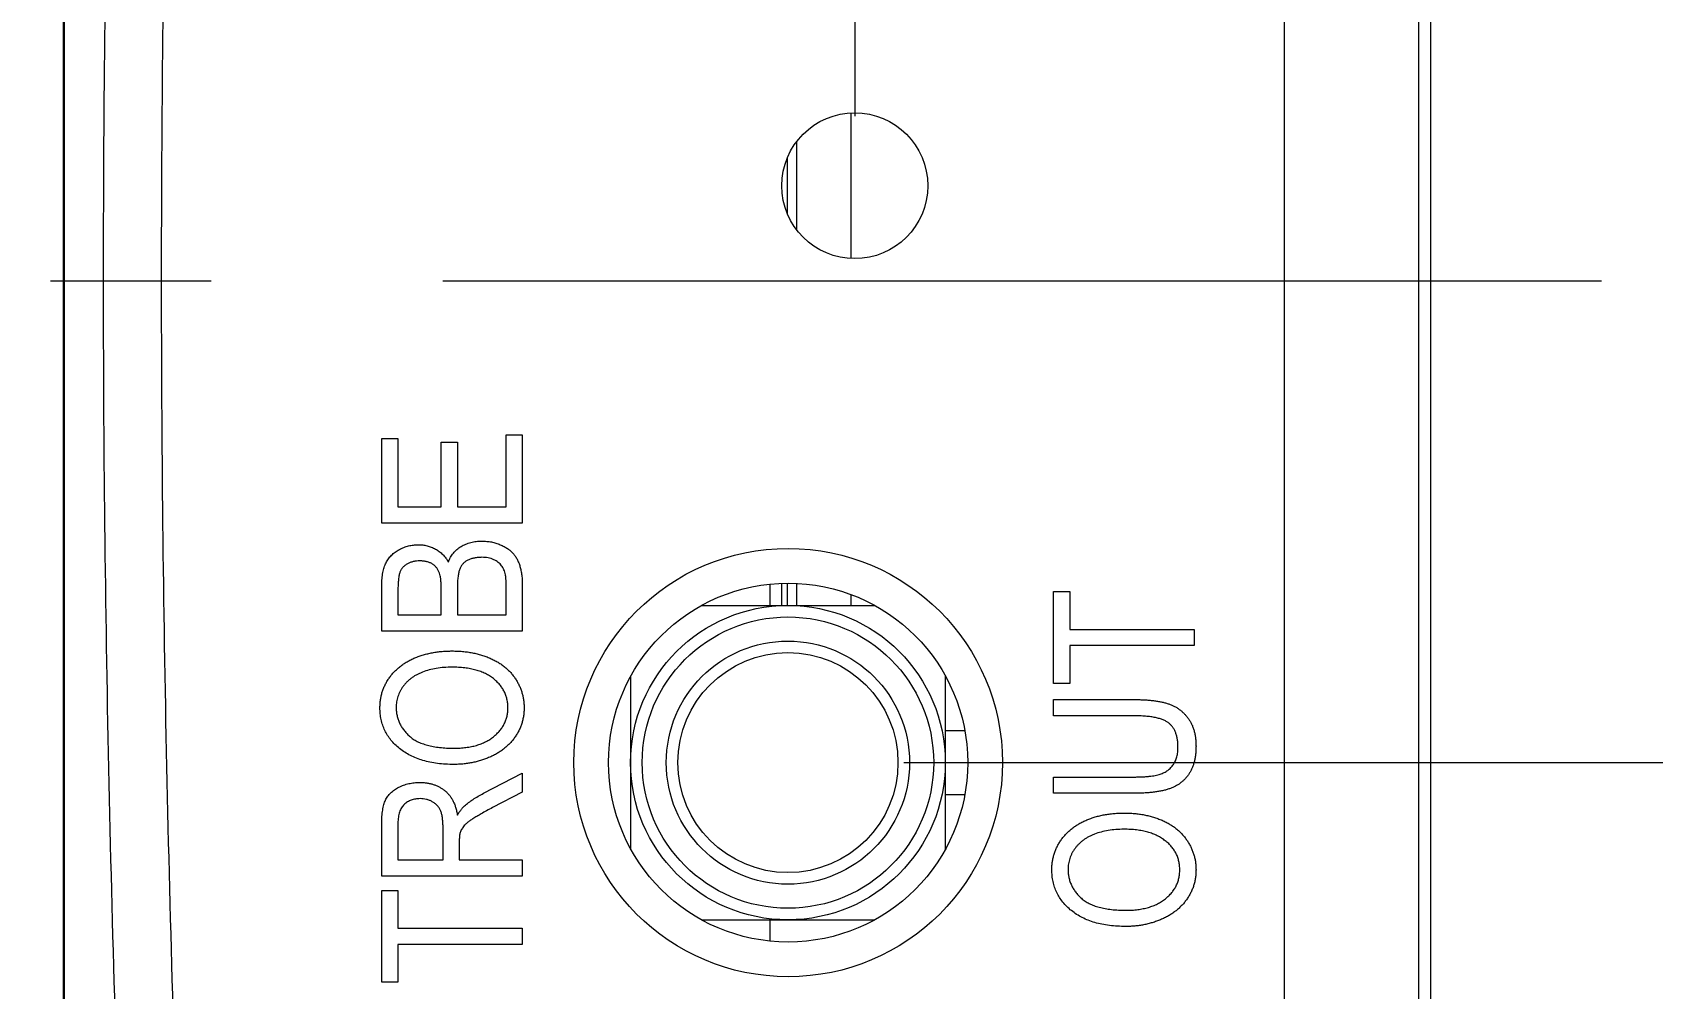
# Model space of a CAD drawing. Header units: inches. Extents: x 0.1 to 10.9, y 0 to 8.5.
# Drawn here: x 4.581 to 5.28, y 3.758 to 4.171 of the extents above; entities that cross this region are included whole.
import ezdxf

# ---------------------------------------------------------------- set-up
doc = ezdxf.new("R2010")
doc.units = ezdxf.units.IN
doc.header["$MEASUREMENT"] = 0
doc.linetypes.add('CENTERX2', pattern=[0.8, 0.5, -0.1, 0.1, -0.1])
doc.styles.add('SLDTEXTSTYLE0', font='TXT', dxfattribs={"width": 0.75})
doc.dimstyles.new('SLDDIMSTYLE1', dxfattribs={"dimtxt": 0.083333, "dimasz": 0.125, "dimexe": 0, "dimexo": 0.0625, "dimgap": 0.020833, "dimtad": 0, "dimtih": 1, "dimtoh": 1, "dimrnd": 1e-09, "dimdsep": 46, "dimtxsty": 'SLDTEXTSTYLE0', "dimsah": 1, "dimcen": 0.09, "dimadec": 0, "dimazin": 2, "dimtfac": 1, "dimtmove": 0, "dimatfit": 0, "dimfxl": 1, "dimfrac": 2, "dimtolj": 1, "dimtzin": 12, "dimarcsym": 0})
doc.dimstyles.new('SLDDIMSTYLE4', dxfattribs={"dimtxt": 0.083333, "dimasz": 0.125, "dimexe": 0, "dimexo": 0.0625, "dimgap": 0.020833, "dimtad": 0, "dimtih": 1, "dimtoh": 1, "dimrnd": 1e-09, "dimzin": 0, "dimdsep": 46, "dimtxsty": 'SLDTEXTSTYLE0', "dimsah": 1, "dimcen": 0.09, "dimadec": 0, "dimazin": 0, "dimtfac": 1, "dimtmove": 0, "dimatfit": 0, "dimfxl": 1, "dimfrac": 2, "dimtolj": 1, "dimtzin": 12, "dimarcsym": 0})

# ---------------------------------------------------------------- blocks, each defined once
blk = doc.blocks.new('_D_7')
at = {"color": 7, "linetype": 'Continuous', "lineweight": 18}
for p, q in [((3.69486, 4.73186), (3.66952, 4.73186)), ((3.66952, 4.73186), (3.66952, 4.59945)), ((4.11863, 4.73186), (4.14398, 4.73186)), ((4.14398, 4.73186), (4.14398, 4.59945)), ((4.28146, 4.73186), (4.43146, 4.73186)), ((4.43146, 4.73186), (4.43146, 4.45904)), ((3.66952, 4.59945), (3.69486, 4.59945)), ((4.14398, 4.59945), (4.11863, 4.59945)), ((4.7663, 4.45904), (4.36146, 4.45904)), ((4.53837, 4.06354), (4.36146, 4.06354)), ((4.43146, 4.06354), (4.43146, 3.81354))]:
    blk.add_line(p, q, dxfattribs=at)
for points in [[(4.43146, 4.45904), (4.45146, 4.58404), (4.41146, 4.58404)], [(4.43146, 4.06354), (4.41146, 3.93854), (4.45146, 3.93854)]]:
    blk.add_solid(points, dxfattribs=at)
at = {"color": 7, "linetype": 'Continuous', "lineweight": 18, "char_height": 0.083333, "attachment_point": 1, "style": 'SLDTEXTSTYLE0'}
for s, insert in [('0.40in', (3.75405, 4.85618)), ('10.0mm', (3.69486, 4.70688))]:
    blk.add_mtext(s, dxfattribs=dict(at, insert=insert))
blk = doc.blocks.new('_D_9')
at = {"color": 7, "linetype": 'Continuous', "lineweight": 18}
for p, q in [((5.37312, 4.06354), (5.37312, 4.31354)), ((5.30773, 4.06354), (5.44312, 4.06354)), ((4.95673, 3.55354), (5.44312, 3.55354)), ((5.37312, 3.27724), (5.37312, 3.55354)), ((5.52312, 3.27724), (5.37312, 3.27724)), ((5.68595, 3.27724), (5.66061, 3.27724)), ((5.66061, 3.27724), (5.66061, 3.14483)), ((6.10972, 3.27724), (6.13507, 3.27724)), ((6.13507, 3.27724), (6.13507, 3.14483)), ((5.66061, 3.14483), (5.68595, 3.14483)), ((6.13507, 3.14483), (6.10972, 3.14483))]:
    blk.add_line(p, q, dxfattribs=at)
for points in [[(5.37312, 4.06354), (5.39312, 4.18854), (5.35312, 4.18854)], [(5.37312, 3.55354), (5.35312, 3.42854), (5.39312, 3.42854)]]:
    blk.add_solid(points, dxfattribs=at)
at = {"color": 7, "linetype": 'Continuous', "lineweight": 18, "char_height": 0.083333, "attachment_point": 1, "style": 'SLDTEXTSTYLE0'}
for s, insert in [('0.51in', (5.74514, 3.40156)), ('13.0mm', (5.68595, 3.25225))]:
    blk.add_mtext(s, dxfattribs=dict(at, insert=insert))
blk = doc.blocks.new('_D_10')
at = {"color": 7, "linetype": 'Continuous', "lineweight": 18}
for p, q in [((5.5788, 4.06354), (5.5788, 4.31354)), ((5.30773, 4.06354), (5.6488, 4.06354)), ((4.95673, 3.85554), (5.6488, 3.85554)), ((5.5788, 3.61346), (5.5788, 3.85554)), ((5.7288, 3.61346), (5.5788, 3.61346)), ((5.89163, 3.61346), (5.86628, 3.61346)), ((5.86628, 3.61346), (5.86628, 3.48105)), ((6.25382, 3.61346), (6.27917, 3.61346)), ((6.27917, 3.61346), (6.27917, 3.48105)), ((5.86628, 3.48105), (5.89163, 3.48105)), ((6.27917, 3.48105), (6.25382, 3.48105))]:
    blk.add_line(p, q, dxfattribs=at)
for points in [[(5.5788, 4.06354), (5.5988, 4.18854), (5.5588, 4.18854)], [(5.5788, 3.85554), (5.5588, 3.73054), (5.5988, 3.73054)]]:
    blk.add_solid(points, dxfattribs=at)
at = {"color": 7, "linetype": 'Continuous', "lineweight": 18, "char_height": 0.083333, "attachment_point": 1, "style": 'SLDTEXTSTYLE0'}
for s, insert in [('0.21in', (5.92002, 3.73778)), ('5.3mm', (5.89163, 3.58847))]:
    blk.add_mtext(s, dxfattribs=dict(at, insert=insert))

msp = doc.modelspace()

# ---------------------------------------------------------------- linework, layer by layer
at = {"color": 7, "linetype": 'Continuous', "lineweight": 18}
for p, q in [((5.12099, 3.22354), (5.12099, 4.90354)), ((5.17899, 3.22354), (5.17899, 4.90354)), ((5.18399, 4.90354), (5.18399, 3.22354)), ((4.59399, 4.06354), (4.59399, 4.70079)), ((4.93399, 4.07324), (4.93399, 4.13617)), ((4.91037, 4.1237), (4.91037, 4.08571)), ((4.90644, 4.09256), (4.90644, 4.11685)), ((4.59399, 3.42629), (4.59399, 4.06354)), ((4.73133, 3.99554), (4.73833, 3.99554)), ((4.73133, 3.95898), (4.73133, 3.99554)), ((4.73833, 3.99554), (4.73833, 3.96598)), ((4.75699, 3.99399), (4.76399, 3.99399)), ((4.75699, 3.96598), (4.75699, 3.99399)), ((4.76399, 3.99399), (4.76399, 3.96598)), ((4.78499, 3.96598), (4.78499, 3.9971)), ((4.78499, 3.9971), (4.79199, 3.9971)), ((4.79199, 3.9971), (4.79199, 3.95898)), ((4.73833, 3.96598), (4.75699, 3.96598)), ((4.76399, 3.96598), (4.78499, 3.96598)), ((4.79199, 3.95898), (4.73133, 3.95898)), ((4.73133, 3.91232), (4.73133, 3.93214)), ((4.75699, 3.91932), (4.75699, 3.93068)), ((4.76399, 3.93147), (4.76399, 3.91932)), ((4.78499, 3.91932), (4.78499, 3.93208)), ((4.79199, 3.93196), (4.79199, 3.91232)), ((4.89899, 3.92345), (4.89899, 3.93265)), ((4.90399, 3.92345), (4.90399, 3.93299)), ((4.90644, 3.92345), (4.90644, 3.93304)), ((4.91037, 3.93295), (4.91037, 3.92345)), ((4.73833, 3.92982), (4.73833, 3.91932)), ((4.8694, 3.92345), (4.90663, 3.92345)), ((4.90663, 3.92345), (4.94407, 3.92345)), ((4.93399, 3.92345), (4.93399, 3.92808)), ((5.02133, 3.92943), (5.02833, 3.92943)), ((5.02133, 3.88976), (5.02133, 3.92943)), ((5.02833, 3.92943), (5.02833, 3.91309)), ((4.73833, 3.91932), (4.75699, 3.91932)), ((4.76399, 3.91932), (4.78499, 3.91932)), ((4.79199, 3.91232), (4.73133, 3.91232)), ((5.02833, 3.91309), (5.08199, 3.91309)), ((5.08199, 3.91309), (5.08199, 3.90609)), ((5.02833, 3.90609), (5.02833, 3.88976)), ((5.08199, 3.90609), (5.02833, 3.90609)), ((4.83872, 3.89269), (4.83872, 3.85554)), ((4.97455, 3.89306), (4.97455, 3.85554)), ((5.02833, 3.88976), (5.02133, 3.88976)), ((5.02133, 3.88276), (5.05623, 3.88276)), ((5.02133, 3.87576), (5.02133, 3.88276)), ((5.05583, 3.87576), (5.02133, 3.87576)), ((4.983, 3.86932), (4.97455, 3.86932)), ((4.83872, 3.85554), (4.83872, 3.81839)), ((4.97455, 3.85554), (4.97455, 3.81801)), ((4.77525, 3.8423), (4.79199, 3.85097)), ((4.79199, 3.85097), (4.79199, 3.84274)), ((5.02133, 3.84931), (5.05583, 3.84931)), ((5.02133, 3.84231), (5.02133, 3.84931)), ((4.79199, 3.84274), (4.77919, 3.8361)), ((4.97455, 3.84176), (4.983, 3.84176)), ((5.05623, 3.84231), (5.02133, 3.84231)), ((4.73133, 3.80653), (4.73133, 3.82913)), ((4.73833, 3.82941), (4.73833, 3.81353)), ((4.75777, 3.81353), (4.75777, 3.82779)), ((4.76477, 3.82123), (4.76477, 3.81353)), ((4.73833, 3.81353), (4.75777, 3.81353)), ((4.76477, 3.81353), (4.79199, 3.81353)), ((4.79199, 3.81353), (4.79199, 3.80653)), ((4.79199, 3.80653), (4.73133, 3.80653)), ((4.73133, 3.80031), (4.73833, 3.80031)), ((4.73133, 3.76064), (4.73133, 3.80031)), ((4.73833, 3.80031), (4.73833, 3.78398)), ((4.73833, 3.78398), (4.79199, 3.78398)), ((4.79199, 3.78398), (4.79199, 3.77698)), ((4.8694, 3.78762), (4.90663, 3.78762)), ((4.89899, 3.77842), (4.89899, 3.78762)), ((4.90663, 3.78762), (4.94407, 3.78762)), ((4.73833, 3.77698), (4.73833, 3.76064)), ((4.79199, 3.77698), (4.73833, 3.77698)), ((4.73833, 3.76064), (4.73133, 3.76064))]:
    msp.add_line(p, q, dxfattribs=at)
at = {"color": 7, "linetype": 'CENTERX2', "lineweight": 18}
for p, q in [((4.93549, 4.78328), (4.93549, 4.1348)), ((5.25773, 4.06354), (4.58832, 4.06354))]:
    msp.add_line(p, q, dxfattribs=at)
at = {"color": 8, "linetype": 'Continuous', "lineweight": 18}
for p, q in [((4.59423, 4.70628), (4.59423, 4.06354)), ((4.59423, 4.06354), (4.59423, 3.4208))]:
    msp.add_line(p, q, dxfattribs=at)
at = {"color": 7, "linetype": 'Continuous', "lineweight": 18}
for centre, radius in [((4.93549, 4.10471), 0.0315), ((4.90673, 3.85554), 0.0925), ((4.90673, 3.85554), 0.0775), ((4.90663, 3.85554), 0.06791), ((4.90663, 3.85554), 0.06291), ((4.90663, 3.85554), 0.0525), ((4.90663, 3.85554), 0.0475)]:
    msp.add_circle(centre, radius, dxfattribs=at)
for points, knots in [([(4.64181, 3.22199), (4.63313, 3.36211), (4.62547, 3.50228), (4.61446, 3.78284), (4.61125, 3.92319), (4.61125, 4.20388), (4.61446, 4.34428), (4.62547, 4.6248), (4.63313, 4.76496), (4.64181, 4.90508)], [0, 0, 0, 0, 0.25, 0.25, 0.5, 0.5, 0.75, 0.75, 1, 1, 1, 1]), ([(4.66672, 4.90354), (4.65804, 4.76367), (4.65039, 4.62378), (4.63938, 4.34391), (4.63616, 4.20393), (4.63615, 3.92384), (4.63936, 3.78369), (4.65038, 3.50348), (4.65804, 3.36348), (4.66672, 3.22354)], [0, 0, 0, 0, 0.25, 0.25, 0.5, 0.5, 0.75, 0.75, 1, 1, 1, 1]), ([(4.7601, 3.94215), (4.76025, 3.94251), (4.76052, 3.94321), (4.76102, 3.94421), (4.7616, 3.94515), (4.76224, 3.94603), (4.76296, 3.94683), (4.76376, 3.94757), (4.76461, 3.94826), (4.76585, 3.94909), (4.76755, 3.94993), (4.76975, 3.95069), (4.77213, 3.95113), (4.77377, 3.95118), (4.77462, 3.95121)], [0, 0, 0, 0, 0.062557, 0.123469, 0.183406, 0.242807, 0.301625, 0.360851, 0.420411, 0.481222, 0.604831, 0.730477, 0.861573, 1, 1, 1, 1]), ([(4.77462, 3.95121), (4.7753, 3.95119), (4.77667, 3.95115), (4.77868, 3.95087), (4.7806, 3.95037), (4.78243, 3.94971), (4.78412, 3.94892), (4.78563, 3.94802), (4.78694, 3.94704), (4.78804, 3.94593), (4.78898, 3.94472), (4.78978, 3.94337), (4.79046, 3.94188), (4.79102, 3.94024), (4.79146, 3.93843), (4.79177, 3.93644), (4.79197, 3.93426), (4.79199, 3.93275), (4.79199, 3.93196)], [0, 0, 0, 0, 0.069798, 0.138123, 0.204569, 0.270864, 0.334342, 0.393564, 0.448277, 0.499897, 0.550759, 0.60337, 0.658425, 0.71653, 0.778599, 0.846295, 0.92, 1, 1, 1, 1]), ([(4.73133, 3.93214), (4.73133, 3.93263), (4.73133, 3.93359), (4.73144, 3.93499), (4.73158, 3.93632), (4.73177, 3.93758), (4.73204, 3.93875), (4.73235, 3.93986), (4.73273, 3.94089), (4.73331, 3.94215), (4.7342, 3.9436), (4.73553, 3.94515), (4.73711, 3.9465), (4.73892, 3.94761), (4.74087, 3.94852), (4.74289, 3.94917), (4.74496, 3.94957), (4.74635, 3.94962), (4.74705, 3.94965)], [0, 0, 0, 0, 0.055144, 0.108128, 0.158097, 0.205594, 0.250917, 0.293605, 0.334833, 0.373978, 0.449863, 0.525483, 0.602734, 0.68277, 0.764116, 0.843086, 0.921464, 1, 1, 1, 1]), ([(4.74705, 3.94965), (4.7477, 3.94963), (4.74899, 3.94958), (4.7509, 3.94923), (4.75273, 3.94863), (4.7545, 3.94781), (4.75618, 3.94678), (4.75767, 3.94546), (4.75901, 3.94393), (4.75974, 3.94275), (4.7601, 3.94215)], [0, 0, 0, 0, 0.123352, 0.244547, 0.366698, 0.489604, 0.614067, 0.738423, 0.866616, 1, 1, 1, 1]), ([(4.77449, 3.94421), (4.77394, 3.94419), (4.77287, 3.94417), (4.77132, 3.94395), (4.76988, 3.94357), (4.76855, 3.94306), (4.76738, 3.94237), (4.76637, 3.94149), (4.76558, 3.9404), (4.76495, 3.93911), (4.76452, 3.9376), (4.76421, 3.93581), (4.76402, 3.93374), (4.764, 3.93226), (4.76399, 3.93147)], [0, 0, 0, 0, 0.085897, 0.166832, 0.243205, 0.31714, 0.387587, 0.455078, 0.52411, 0.595786, 0.676228, 0.76918, 0.877549, 1, 1, 1, 1]), ([(4.7847, 3.9367), (4.78461, 3.93707), (4.78444, 3.9378), (4.78405, 3.93882), (4.78362, 3.93977), (4.78305, 3.94061), (4.7824, 3.94138), (4.7816, 3.94206), (4.78068, 3.94269), (4.77962, 3.94321), (4.77848, 3.94367), (4.77722, 3.94397), (4.77589, 3.94418), (4.77496, 3.9442), (4.77449, 3.94421)], [0, 0, 0, 0, 0.083284, 0.161715, 0.236546, 0.307972, 0.37942, 0.454573, 0.534019, 0.619419, 0.708723, 0.800927, 0.898295, 1, 1, 1, 1]), ([(4.74781, 3.94265), (4.74731, 3.94264), (4.74633, 3.94262), (4.74492, 3.94236), (4.7436, 3.94198), (4.74239, 3.94144), (4.74131, 3.94074), (4.74039, 3.93991), (4.73968, 3.93892), (4.73924, 3.93799), (4.73896, 3.93715), (4.7388, 3.93641), (4.73866, 3.93556), (4.73853, 3.93462), (4.73844, 3.93356), (4.73836, 3.93241), (4.73833, 3.93115), (4.73833, 3.93027), (4.73833, 3.92982)], [0, 0, 0, 0, 0.080454, 0.1567136, 0.2303043, 0.3019465, 0.3704456, 0.4361035, 0.50066, 0.5658253, 0.6015673, 0.642456, 0.6888556, 0.7395837, 0.7966624, 0.8588516, 0.9268252, 1, 1, 1, 1]), ([(4.75628, 3.93732), (4.75611, 3.93773), (4.75579, 3.93855), (4.75509, 3.93965), (4.75422, 3.94058), (4.75321, 3.94134), (4.75206, 3.94194), (4.75076, 3.94235), (4.74933, 3.94261), (4.74833, 3.94264), (4.74781, 3.94265)], [0, 0, 0, 0, 0.125435, 0.244776, 0.36062, 0.476701, 0.596399, 0.721024, 0.855249, 1, 1, 1, 1]), ([(4.75699, 3.93068), (4.75699, 3.9314), (4.75697, 3.93272), (4.75683, 3.93455), (4.75665, 3.93606), (4.75639, 3.93693), (4.75628, 3.93732)], [0, 0, 0, 0, 0.32119, 0.594046, 0.819565, 1, 1, 1, 1]), ([(4.78499, 3.93208), (4.785, 3.93258), (4.785, 3.93352), (4.78493, 3.93479), (4.78487, 3.93583), (4.78475, 3.93643), (4.7847, 3.9367)], [0, 0, 0, 0, 0.327806, 0.603467, 0.827123, 1, 1, 1, 1]), ([(4.73055, 3.8793), (4.73056, 3.87988), (4.73058, 3.88104), (4.73077, 3.88275), (4.73108, 3.88442), (4.73152, 3.88605), (4.73208, 3.88763), (4.73277, 3.88916), (4.73357, 3.89066), (4.73451, 3.8921), (4.73555, 3.89348), (4.73669, 3.89478), (4.73794, 3.89599), (4.73928, 3.89712), (4.74072, 3.89817), (4.74226, 3.89913), (4.7439, 3.90001), (4.74562, 3.90079), (4.74743, 3.9015), (4.7493, 3.9021), (4.75123, 3.90261), (4.75322, 3.90304), (4.75527, 3.90335), (4.75738, 3.9036), (4.75955, 3.90373), (4.76102, 3.90375), (4.76176, 3.90376)], [0, 0, 0, 0, 0.039431, 0.078235, 0.116396, 0.154103, 0.191841, 0.229574, 0.267533, 0.306322, 0.345401, 0.384378, 0.423277, 0.462697, 0.502655, 0.543586, 0.585215, 0.627953, 0.671709, 0.716018, 0.760758, 0.80665, 0.853172, 0.901103, 0.949908, 1, 1, 1, 1]), ([(4.76176, 3.90376), (4.76251, 3.90375), (4.764, 3.90373), (4.7662, 3.90358), (4.76834, 3.90335), (4.77041, 3.90298), (4.77244, 3.90256), (4.77439, 3.902), (4.77629, 3.90138), (4.77812, 3.90063), (4.77987, 3.89981), (4.78152, 3.8989), (4.78305, 3.8979), (4.78448, 3.89683), (4.7858, 3.89568), (4.78699, 3.89443), (4.78809, 3.89311), (4.78907, 3.89171), (4.78994, 3.89025), (4.7907, 3.88877), (4.79133, 3.88725), (4.79187, 3.88571), (4.79227, 3.88414), (4.79256, 3.88254), (4.79273, 3.88091), (4.79276, 3.87981), (4.79277, 3.87926)], [0, 0, 0, 0, 0.051084, 0.100893, 0.149258, 0.196882, 0.243523, 0.289425, 0.334577, 0.379294, 0.423021, 0.465426, 0.506705, 0.546904, 0.5864, 0.625239, 0.664053, 0.702676, 0.741102, 0.778679, 0.8156, 0.852506, 0.889068, 0.925637, 0.962631, 1, 1, 1, 1]), ([(4.7617, 3.89676), (4.76052, 3.89673), (4.75824, 3.89668), (4.75492, 3.8963), (4.75184, 3.89563), (4.74944, 3.89486), (4.74766, 3.89411), (4.74641, 3.89348), (4.74524, 3.8928), (4.74415, 3.89206), (4.74312, 3.89126), (4.74219, 3.89038), (4.74132, 3.88946), (4.74053, 3.88847), (4.73983, 3.88744), (4.73921, 3.88638), (4.7387, 3.88528), (4.73829, 3.88415), (4.73796, 3.88299), (4.73771, 3.8818), (4.73758, 3.88057), (4.73756, 3.87975), (4.73755, 3.87933)], [0, 0, 0, 0, 0.1057818, 0.2056103, 0.2996272, 0.3889601, 0.432084, 0.4736517, 0.5141623, 0.5537927, 0.5927314, 0.6311566, 0.6690666, 0.7069223, 0.7444307, 0.7810065, 0.817208, 0.8533011, 0.8893003, 0.9257578, 0.9624279, 1, 1, 1, 1]), ([(4.78577, 3.87922), (4.78575, 3.87985), (4.78572, 3.88108), (4.78542, 3.88288), (4.78492, 3.88459), (4.78424, 3.88622), (4.78334, 3.88775), (4.78226, 3.88922), (4.78097, 3.89058), (4.7795, 3.89186), (4.77785, 3.89301), (4.77603, 3.89402), (4.77404, 3.89487), (4.77189, 3.89556), (4.76957, 3.89611), (4.76709, 3.89649), (4.76444, 3.89672), (4.76263, 3.89675), (4.7617, 3.89676)], [0, 0, 0, 0, 0.0560918, 0.1102699, 0.1633326, 0.2158238, 0.2687917, 0.3226267, 0.3784691, 0.4367428, 0.4970857, 0.5591248, 0.6236508, 0.6909431, 0.7619661, 0.8370768, 0.9163108, 1, 1, 1, 1]), ([(5.05623, 3.88276), (5.05697, 3.88276), (5.05841, 3.88275), (5.06052, 3.88266), (5.0625, 3.88253), (5.06437, 3.88234), (5.06612, 3.88208), (5.06775, 3.88178), (5.06927, 3.88143), (5.07068, 3.88102), (5.072, 3.88053), (5.07325, 3.87995), (5.07444, 3.8793), (5.07557, 3.87856), (5.07662, 3.87771), (5.07762, 3.87679), (5.07855, 3.87577), (5.07943, 3.87467), (5.08022, 3.87348), (5.0809, 3.8722), (5.08149, 3.87083), (5.08196, 3.86937), (5.08232, 3.86781), (5.08259, 3.86617), (5.08275, 3.86444), (5.08276, 3.86326), (5.08277, 3.86266)], [0, 0, 0, 0, 0.058132, 0.11313, 0.165024, 0.214204, 0.260114, 0.303725, 0.344176, 0.382268, 0.418851, 0.454525, 0.490067, 0.525131, 0.560402, 0.595916, 0.631663, 0.668522, 0.705876, 0.743676, 0.782381, 0.822461, 0.863912, 0.90736, 0.952654, 1, 1, 1, 1]), ([(4.76246, 3.85476), (4.76125, 3.85478), (4.75888, 3.85482), (4.75543, 3.85514), (4.75219, 3.85566), (4.74915, 3.85642), (4.7463, 3.85737), (4.74367, 3.85856), (4.74123, 3.85995), (4.73901, 3.86155), (4.73703, 3.86332), (4.73529, 3.86523), (4.73382, 3.86726), (4.73262, 3.86943), (4.73168, 3.87172), (4.73104, 3.87414), (4.73062, 3.87668), (4.73057, 3.87841), (4.73055, 3.8793)], [0, 0, 0, 0, 0.08066, 0.157036, 0.229494, 0.298455, 0.364574, 0.428208, 0.489843, 0.550482, 0.609291, 0.666182, 0.72123, 0.775603, 0.82985, 0.885006, 0.941339, 1, 1, 1, 1]), ([(4.73755, 3.87933), (4.73756, 3.87874), (4.73759, 3.87758), (4.73788, 3.87586), (4.73833, 3.8742), (4.73897, 3.87262), (4.73977, 3.87109), (4.74079, 3.86964), (4.74195, 3.86823), (4.74331, 3.8669), (4.74487, 3.86567), (4.7467, 3.86462), (4.74876, 3.86373), (4.75105, 3.86301), (4.75359, 3.86244), (4.75637, 3.86205), (4.75938, 3.8618), (4.76147, 3.86177), (4.76256, 3.86176)], [0, 0, 0, 0, 0.051219, 0.1016247, 0.1510124, 0.2004128, 0.2502859, 0.3012747, 0.3541288, 0.4090175, 0.4663272, 0.5272034, 0.5918318, 0.6614588, 0.7366963, 0.8179783, 0.905411, 1, 1, 1, 1]), ([(4.79277, 3.87926), (4.79276, 3.87866), (4.79274, 3.87748), (4.79254, 3.87574), (4.79221, 3.87405), (4.79178, 3.8724), (4.79119, 3.87081), (4.79048, 3.86925), (4.78964, 3.86776), (4.78868, 3.86631), (4.78762, 3.86493), (4.78644, 3.86364), (4.78519, 3.86241), (4.78382, 3.8613), (4.78238, 3.86025), (4.78083, 3.8593), (4.77919, 3.85844), (4.77747, 3.85767), (4.77569, 3.85699), (4.77388, 3.8564), (4.77204, 3.85588), (4.77017, 3.85547), (4.76828, 3.85516), (4.76636, 3.85492), (4.76442, 3.85479), (4.76312, 3.85477), (4.76246, 3.85476)], [0, 0, 0, 0, 0.04108, 0.081269, 0.120817, 0.15957, 0.198799, 0.237793, 0.277183, 0.317077, 0.357299, 0.397242, 0.437337, 0.477819, 0.518826, 0.560214, 0.602816, 0.646318, 0.690253, 0.734061, 0.777836, 0.821883, 0.865779, 0.910226, 0.95474, 1, 1, 1, 1]), ([(4.76256, 3.86176), (4.76344, 3.86177), (4.76514, 3.86179), (4.76763, 3.86205), (4.76998, 3.86243), (4.77219, 3.86295), (4.77425, 3.86367), (4.77617, 3.86451), (4.77794, 3.86553), (4.77957, 3.86669), (4.78102, 3.86798), (4.7823, 3.86934), (4.78336, 3.8708), (4.78425, 3.87232), (4.78493, 3.87394), (4.78542, 3.87563), (4.78572, 3.8774), (4.78575, 3.87861), (4.78577, 3.87922)], [0, 0, 0, 0, 0.080769, 0.157387, 0.230513, 0.300138, 0.366925, 0.431178, 0.493628, 0.555243, 0.615091, 0.67222, 0.727321, 0.781241, 0.834837, 0.888543, 0.943479, 1, 1, 1, 1]), ([(5.07499, 3.86207), (5.07498, 3.86267), (5.07496, 3.86382), (5.07478, 3.86547), (5.07446, 3.86699), (5.07405, 3.86839), (5.07348, 3.86965), (5.0728, 3.87079), (5.07198, 3.87177), (5.07103, 3.87265), (5.0699, 3.87341), (5.06855, 3.87403), (5.06699, 3.87458), (5.06519, 3.875), (5.06318, 3.87536), (5.06093, 3.87559), (5.05845, 3.87573), (5.05673, 3.87575), (5.05583, 3.87576)], [0, 0, 0, 0, 0.065194, 0.125399, 0.18199, 0.234847, 0.284846, 0.332584, 0.379177, 0.424975, 0.473533, 0.527062, 0.587201, 0.654282, 0.728974, 0.811451, 0.901585, 1, 1, 1, 1]), ([(5.05583, 3.84931), (5.05646, 3.84932), (5.05767, 3.84933), (5.05942, 3.84937), (5.06105, 3.84947), (5.06255, 3.84961), (5.06392, 3.84977), (5.06516, 3.84999), (5.06628, 3.85022), (5.06758, 3.85061), (5.06903, 3.85122), (5.07059, 3.85215), (5.07192, 3.85334), (5.07304, 3.85474), (5.07392, 3.85633), (5.07455, 3.8581), (5.07493, 3.86004), (5.07497, 3.86138), (5.07499, 3.86207)], [0, 0, 0, 0, 0.071139, 0.13725, 0.198855, 0.255985, 0.307784, 0.355318, 0.398525, 0.437295, 0.508464, 0.576231, 0.642545, 0.709487, 0.777686, 0.847948, 0.92139, 1, 1, 1, 1]), ([(5.08277, 3.86266), (5.08276, 3.86207), (5.08274, 3.86092), (5.08261, 3.85923), (5.08238, 3.85763), (5.08207, 3.85611), (5.08166, 3.85466), (5.08114, 3.8533), (5.08055, 3.85203), (5.07987, 3.85083), (5.07908, 3.84972), (5.07823, 3.84869), (5.07729, 3.84774), (5.07627, 3.84688), (5.07517, 3.84609), (5.07398, 3.8454), (5.07272, 3.84478), (5.07136, 3.84425), (5.0699, 3.84378), (5.06831, 3.8434), (5.06661, 3.84306), (5.06478, 3.84278), (5.06282, 3.84258), (5.06074, 3.84242), (5.05852, 3.84234), (5.05701, 3.84232), (5.05623, 3.84231)], [0, 0, 0, 0, 0.045673, 0.089576, 0.131255, 0.171456, 0.210424, 0.247793, 0.284276, 0.319816, 0.354845, 0.389274, 0.423784, 0.458415, 0.493188, 0.528613, 0.565084, 0.60268, 0.642013, 0.684168, 0.729122, 0.776904, 0.827879, 0.88219, 0.939538, 1, 1, 1, 1]), ([(4.73133, 3.82913), (4.73133, 3.82967), (4.73134, 3.83072), (4.73141, 3.83225), (4.73155, 3.83367), (4.73171, 3.835), (4.73194, 3.83623), (4.73222, 3.83735), (4.73254, 3.83838), (4.73292, 3.83932), (4.73336, 3.84018), (4.7339, 3.84099), (4.73449, 3.84176), (4.73517, 3.84247), (4.73593, 3.84314), (4.73676, 3.84378), (4.73767, 3.84436), (4.73898, 3.84509), (4.74073, 3.84585), (4.74296, 3.84651), (4.74529, 3.8469), (4.74688, 3.84695), (4.74768, 3.84698)], [0, 0, 0, 0, 0.058424, 0.11298, 0.164646, 0.212554, 0.256929, 0.298694, 0.337159, 0.372942, 0.407257, 0.441598, 0.476392, 0.511855, 0.547986, 0.585305, 0.623757, 0.664153, 0.746355, 0.829116, 0.913113, 1, 1, 1, 1]), ([(4.74768, 3.84698), (4.7482, 3.84697), (4.74923, 3.84696), (4.75073, 3.84678), (4.75217, 3.84652), (4.75355, 3.84614), (4.75487, 3.84565), (4.75612, 3.84506), (4.75732, 3.84436), (4.75844, 3.84355), (4.75949, 3.84262), (4.76045, 3.84158), (4.76128, 3.8404), (4.76205, 3.83914), (4.76268, 3.83773), (4.76324, 3.83622), (4.76367, 3.83458), (4.76388, 3.83344), (4.76399, 3.83286)], [0, 0, 0, 0, 0.065337, 0.129003, 0.190243, 0.250025, 0.308784, 0.366978, 0.424379, 0.482858, 0.541412, 0.600271, 0.660588, 0.722362, 0.786965, 0.854267, 0.925057, 1, 1, 1, 1]), ([(4.74787, 3.83998), (4.74753, 3.83997), (4.74686, 3.83996), (4.74588, 3.83983), (4.74495, 3.83965), (4.74407, 3.83936), (4.74323, 3.839), (4.74244, 3.83856), (4.74169, 3.83805), (4.741, 3.83745), (4.74036, 3.83677), (4.73981, 3.83598), (4.73934, 3.83511), (4.73897, 3.83415), (4.73868, 3.83309), (4.73848, 3.83194), (4.73834, 3.83071), (4.73833, 3.82985), (4.73833, 3.82941)], [0, 0, 0, 0, 0.063047, 0.12352, 0.181776, 0.23847, 0.294906, 0.35064, 0.406191, 0.462572, 0.519893, 0.578577, 0.63898, 0.702636, 0.769607, 0.841259, 0.91821, 1, 1, 1, 1]), ([(4.75777, 3.82779), (4.75776, 3.82851), (4.75773, 3.82986), (4.75753, 3.83176), (4.7572, 3.83341), (4.75672, 3.83483), (4.75607, 3.83604), (4.75527, 3.83709), (4.75428, 3.83797), (4.75315, 3.8387), (4.75191, 3.83926), (4.75061, 3.83968), (4.74926, 3.83993), (4.74833, 3.83996), (4.74787, 3.83998)], [0, 0, 0, 0, 0.1197662, 0.2258868, 0.3184624, 0.4001636, 0.4745918, 0.5469544, 0.6197392, 0.6945841, 0.7705328, 0.8458133, 0.9220865, 1, 1, 1, 1]), ([(4.76707, 3.83683), (4.76764, 3.83731), (4.76883, 3.83831), (4.77077, 3.8397), (4.77294, 3.84103), (4.77446, 3.84187), (4.77525, 3.8423)], [0, 0, 0, 0, 0.227721, 0.470572, 0.727419, 1, 1, 1, 1]), ([(4.76399, 3.83286), (4.76425, 3.83327), (4.76473, 3.83406), (4.7655, 3.83513), (4.76625, 3.83607), (4.76681, 3.83659), (4.76707, 3.83683)], [0, 0, 0, 0, 0.288187, 0.549034, 0.78696, 1, 1, 1, 1]), ([(4.77919, 3.8361), (4.77831, 3.83565), (4.77667, 3.83479), (4.77439, 3.83351), (4.77242, 3.8324), (4.77078, 3.83137), (4.7694, 3.83046), (4.76827, 3.82958), (4.76734, 3.82878), (4.76646, 3.82776), (4.76563, 3.82651), (4.76524, 3.82544), (4.76505, 3.82492)], [0, 0, 0, 0, 0.160088, 0.300849, 0.423732, 0.527423, 0.615549, 0.692921, 0.759079, 0.815022, 0.911189, 1, 1, 1, 1]), ([(5.02055, 3.80929), (5.02056, 3.80988), (5.02058, 3.81104), (5.02077, 3.81275), (5.02108, 3.81442), (5.02152, 3.81604), (5.02208, 3.81763), (5.02277, 3.81916), (5.02357, 3.82065), (5.02451, 3.82209), (5.02555, 3.82348), (5.02669, 3.82478), (5.02794, 3.82599), (5.02928, 3.82712), (5.03072, 3.82817), (5.03226, 3.82912), (5.0339, 3.83), (5.03562, 3.83079), (5.03743, 3.83149), (5.0393, 3.8321), (5.04123, 3.83261), (5.04322, 3.83304), (5.04527, 3.83334), (5.04738, 3.8336), (5.04955, 3.83373), (5.05102, 3.83375), (5.05176, 3.83376)], [0, 0, 0, 0, 0.039431, 0.078235, 0.116396, 0.154103, 0.191841, 0.229574, 0.267533, 0.306322, 0.345401, 0.384378, 0.423277, 0.462697, 0.502655, 0.543586, 0.585215, 0.627953, 0.671709, 0.716018, 0.760758, 0.80665, 0.853172, 0.901103, 0.949908, 1, 1, 1, 1]), ([(5.05176, 3.83376), (5.05251, 3.83375), (5.054, 3.83373), (5.0562, 3.83358), (5.05834, 3.83334), (5.06041, 3.83298), (5.06244, 3.83256), (5.06439, 3.832), (5.06629, 3.83138), (5.06812, 3.83063), (5.06987, 3.82981), (5.07152, 3.8289), (5.07305, 3.8279), (5.07448, 3.82683), (5.0758, 3.82568), (5.07699, 3.82443), (5.07809, 3.8231), (5.07907, 3.8217), (5.07994, 3.82025), (5.0807, 3.81877), (5.08133, 3.81725), (5.08187, 3.81571), (5.08227, 3.81413), (5.08256, 3.81254), (5.08273, 3.8109), (5.08276, 3.80981), (5.08277, 3.80926)], [0, 0, 0, 0, 0.051084, 0.100893, 0.149258, 0.196882, 0.243523, 0.289425, 0.334577, 0.379294, 0.423021, 0.465426, 0.506705, 0.546904, 0.5864, 0.625239, 0.664053, 0.702676, 0.741102, 0.778679, 0.8156, 0.852506, 0.889068, 0.925637, 0.962631, 1, 1, 1, 1]), ([(5.0517, 3.82676), (5.05052, 3.82673), (5.04824, 3.82668), (5.04492, 3.8263), (5.04184, 3.82563), (5.03944, 3.82485), (5.03766, 3.8241), (5.03641, 3.82348), (5.03524, 3.8228), (5.03415, 3.82206), (5.03312, 3.82126), (5.03219, 3.82038), (5.03132, 3.81945), (5.03053, 3.81847), (5.02983, 3.81744), (5.02921, 3.81638), (5.0287, 3.81528), (5.02829, 3.81415), (5.02796, 3.81299), (5.02771, 3.8118), (5.02758, 3.81057), (5.02756, 3.80975), (5.02755, 3.80933)], [0, 0, 0, 0, 0.1057818, 0.2056103, 0.2996272, 0.3889601, 0.432084, 0.4736517, 0.5141623, 0.5537927, 0.5927314, 0.6311566, 0.6690666, 0.7069223, 0.7444307, 0.7810065, 0.817208, 0.8533011, 0.8893003, 0.9257578, 0.9624279, 1, 1, 1, 1]), ([(5.07577, 3.80922), (5.07575, 3.80984), (5.07572, 3.81107), (5.07542, 3.81287), (5.07492, 3.81458), (5.07424, 3.81622), (5.07334, 3.81775), (5.07226, 3.81922), (5.07097, 3.82058), (5.0695, 3.82185), (5.06785, 3.823), (5.06603, 3.82402), (5.06404, 3.82487), (5.06189, 3.82556), (5.05957, 3.82611), (5.05709, 3.82649), (5.05444, 3.82672), (5.05263, 3.82674), (5.0517, 3.82676)], [0, 0, 0, 0, 0.0560918, 0.1102699, 0.1633326, 0.2158238, 0.2687917, 0.3226267, 0.3784691, 0.4367428, 0.4970857, 0.5591248, 0.6236508, 0.6909431, 0.7619661, 0.8370768, 0.9163108, 1, 1, 1, 1]), ([(4.76505, 3.82492), (4.76501, 3.8247), (4.76491, 3.82421), (4.76484, 3.82338), (4.76477, 3.82236), (4.76477, 3.82162), (4.76477, 3.82123)], [0, 0, 0, 0, 0.179805, 0.403618, 0.679125, 1, 1, 1, 1]), ([(5.05246, 3.78476), (5.05125, 3.78478), (5.04888, 3.78482), (5.04543, 3.78514), (5.04219, 3.78566), (5.03915, 3.78642), (5.0363, 3.78737), (5.03367, 3.78855), (5.03123, 3.78994), (5.02901, 3.79154), (5.02703, 3.79332), (5.02529, 3.79523), (5.02382, 3.79726), (5.02262, 3.79943), (5.02168, 3.80172), (5.02104, 3.80414), (5.02062, 3.80667), (5.02057, 3.80841), (5.02055, 3.80929)], [0, 0, 0, 0, 0.0806603, 0.1570358, 0.2294938, 0.298455, 0.3645743, 0.4282082, 0.4898427, 0.5504824, 0.6092913, 0.6661825, 0.7212303, 0.7756028, 0.8298504, 0.8850057, 0.9413387, 1, 1, 1, 1]), ([(5.02755, 3.80933), (5.02756, 3.80874), (5.02759, 3.80757), (5.02788, 3.80586), (5.02833, 3.8042), (5.02897, 3.80262), (5.02977, 3.80108), (5.03079, 3.79964), (5.03195, 3.79823), (5.03331, 3.7969), (5.03487, 3.79567), (5.0367, 3.79462), (5.03876, 3.79373), (5.04105, 3.79301), (5.04359, 3.79244), (5.04637, 3.79205), (5.04938, 3.7918), (5.05147, 3.79177), (5.05256, 3.79176)], [0, 0, 0, 0, 0.051219, 0.101625, 0.151012, 0.200413, 0.250286, 0.301275, 0.354129, 0.409018, 0.466327, 0.527203, 0.591832, 0.661459, 0.736696, 0.817978, 0.905411, 1, 1, 1, 1]), ([(5.08277, 3.80926), (5.08276, 3.80866), (5.08274, 3.80748), (5.08254, 3.80574), (5.08221, 3.80405), (5.08178, 3.8024), (5.08119, 3.80081), (5.08048, 3.79925), (5.07964, 3.79775), (5.07868, 3.79631), (5.07762, 3.79493), (5.07644, 3.79364), (5.07519, 3.79241), (5.07382, 3.7913), (5.07238, 3.79025), (5.07083, 3.7893), (5.06919, 3.78844), (5.06747, 3.78766), (5.06569, 3.78699), (5.06388, 3.78639), (5.06204, 3.78588), (5.06017, 3.78547), (5.05828, 3.78515), (5.05636, 3.78492), (5.05442, 3.78479), (5.05312, 3.78477), (5.05246, 3.78476)], [0, 0, 0, 0, 0.04108, 0.081269, 0.120817, 0.15957, 0.198799, 0.237793, 0.277183, 0.317077, 0.357299, 0.397242, 0.437337, 0.477819, 0.518826, 0.560214, 0.602816, 0.646318, 0.690253, 0.734061, 0.777836, 0.821883, 0.865779, 0.910226, 0.95474, 1, 1, 1, 1]), ([(5.05256, 3.79176), (5.05344, 3.79177), (5.05514, 3.79179), (5.05763, 3.79204), (5.05998, 3.79243), (5.06219, 3.79295), (5.06425, 3.79366), (5.06617, 3.79451), (5.06794, 3.79553), (5.06957, 3.79669), (5.07102, 3.79797), (5.0723, 3.79933), (5.07336, 3.8008), (5.07425, 3.80232), (5.07493, 3.80394), (5.07542, 3.80563), (5.07572, 3.8074), (5.07575, 3.80861), (5.07577, 3.80922)], [0, 0, 0, 0, 0.080769, 0.157387, 0.230513, 0.300138, 0.366925, 0.431178, 0.493628, 0.555243, 0.615091, 0.67222, 0.727321, 0.781241, 0.834837, 0.888543, 0.943479, 1, 1, 1, 1])]:
    msp.add_open_spline(points, degree=3, knots=knots, dxfattribs=at)

# ---------------------------------------------------------------- dimensions: what is measured, and where the dimension line sits
for base, p1, p2, dimstyle, picture, middle in [((4.43146, 4.45904), (4.58837, 4.06354), (4.8163, 4.45904), 'SLDDIMSTYLE4', '_D_7', (4.43146, 4.73186)), ((5.37312, 3.55354), (5.25773, 4.06354), (4.90673, 3.55354), 'SLDDIMSTYLE1', '_D_9', (5.37312, 3.27724)), ((5.5788, 3.85554), (5.25773, 4.06354), (4.90673, 3.85554), 'SLDDIMSTYLE1', '_D_10', (5.5788, 3.61346))]:
    dim = msp.add_linear_dim(base=base, p1=p1, p2=p2, angle=90, dimstyle=dimstyle, dxfattribs=at)
    dim.commit()
    dim.dimension.update_dxf_attribs({"geometry": picture, "text_midpoint": middle, "dimtype": 160})

doc.saveas('drawing.dxf')
